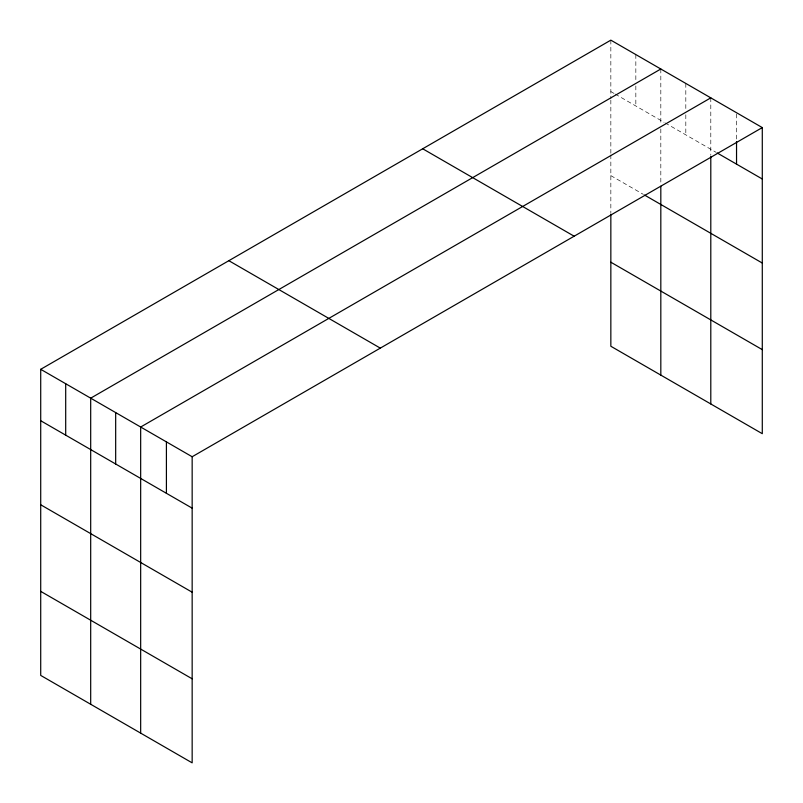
<?xml version="1.0" encoding="UTF-8"?>
<svg xmlns="http://www.w3.org/2000/svg" width="803" height="803" viewBox="0 0 803 803"><rect width="100%" height="100%" fill="white"/><g stroke="black" fill="none" stroke-linecap="round" stroke-linejoin="round"><path stroke-width="0.6" stroke-dasharray="4.01 3.01" d="M610.842 91.562L614.104 93.449M615.188 94.071L664.081 122.297M665.165 122.929L716.166 152.369M610.842 175.616L643.444 194.426M736.542 113.976L736.542 140.304M710.796 97.856L710.796 155.36M685.812 83.432L685.812 109.76M685.812 114.779L685.812 134.844M660.819 69.008L660.819 124.074M660.819 128.942L660.819 183.757M635.835 54.574L635.835 80.912M635.835 85.931L635.835 105.996M610.842 40.15L610.842 98.869M610.842 100.094L610.842 153.684M610.842 154.909L610.842 212.895"/><path stroke-width="1.2" d="M762.288 127.587L192.158 456.746L192.158 762.85L40.712 675.413L40.712 369.31L610.842 40.15L762.288 127.587L762.288 433.69L610.842 346.254L610.842 214.1M660.819 69.008L90.689 398.168L90.689 704.271M710.796 97.856L140.666 427.025L140.666 733.119M717.23 152.992L762.288 178.999M644.528 195.059L762.288 263.043M422.699 148.776L574.145 236.212M610.842 262.21L762.288 349.636M228.855 260.694L380.301 348.121M40.712 369.31L192.158 456.746M40.712 420.732L192.158 508.158M40.712 504.776L192.158 592.212M40.712 591.369L192.158 678.806M736.542 141.559L736.542 164.133M710.796 156.575L710.796 403.959M660.819 186.196L660.819 375.101M166.412 441.881L166.412 493.303M115.672 412.591L115.672 464.014M65.695 383.744L65.695 435.156"/></g></svg>
